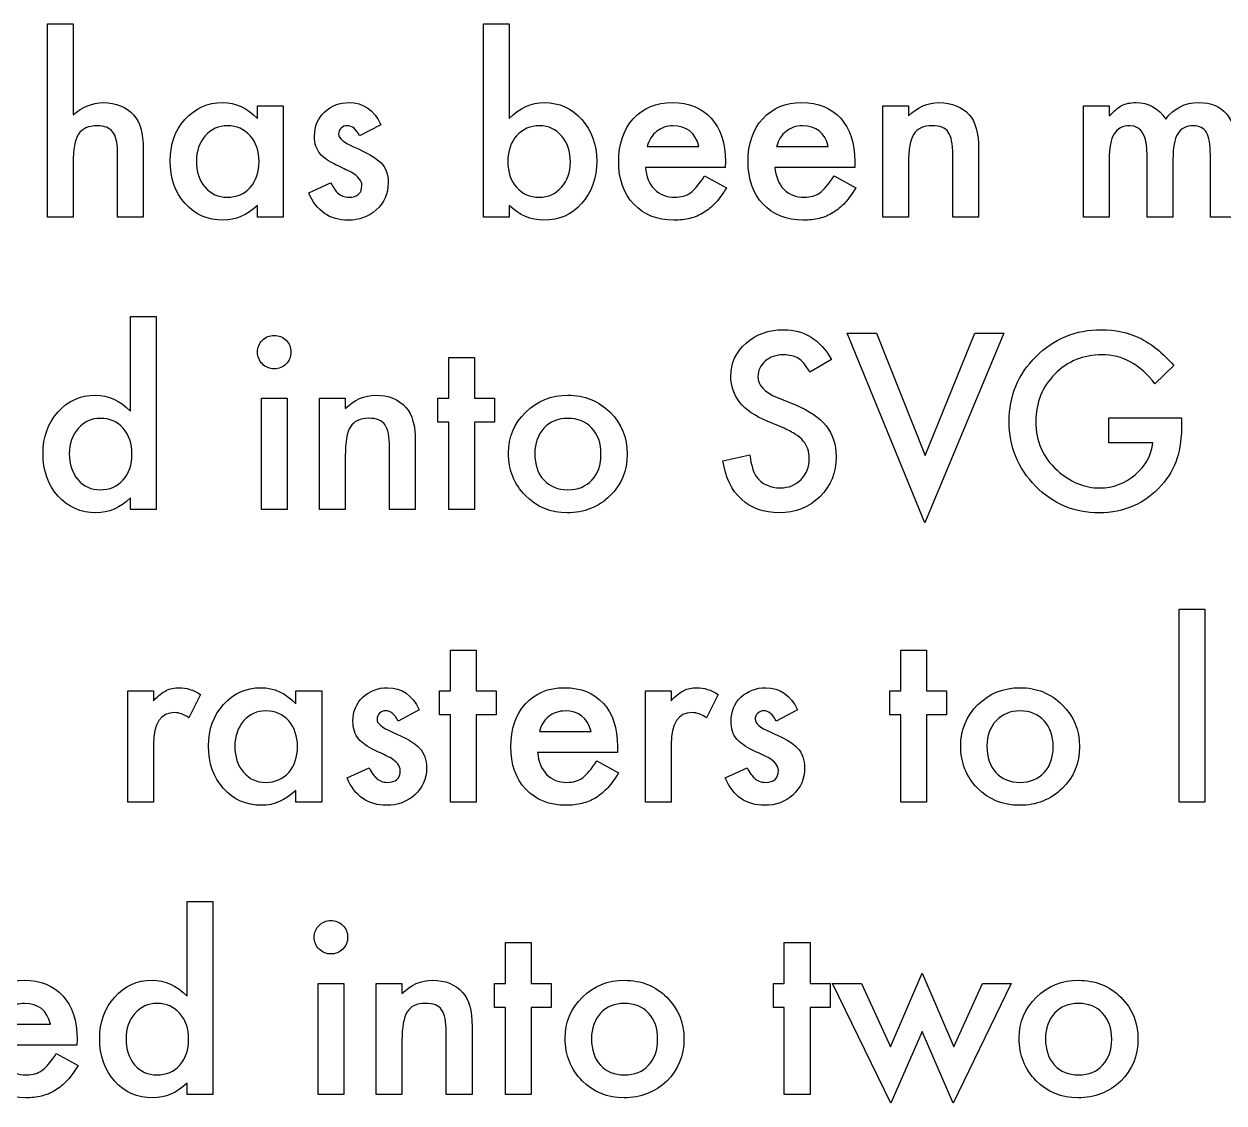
# Model space of a CAD drawing. Extents: x 38 to 923, y 6 to 515.
# Drawn here: x 605.8 to 687.8, y 360.9 to 434.6 of the extents above; entities that cross this region are included whole.
import ezdxf

# ---------------------------------------------------------------- set-up
doc = ezdxf.new("R2010")
doc.units = 0
doc.layers.add('MeArm1.0', color=7, linetype='CONTINUOUS')

msp = doc.modelspace()

# ---------------------------------------------------------------- linework, layer by layer
at = {"layer": 'MeArm1.0', "color": 7}
for points in [[(607.38684, 434.64172), (609.14465, 434.64172), (609.14465, 428.42297)], [(609.14465, 425.1261), (609.14465, 421.44641), (607.38684, 421.44641), (607.38684, 434.64172)], [(638.95715, 422.24329), (638.95715, 421.44641), (637.19934, 421.44641), (637.19934, 434.64172), (638.95715, 434.64172)], [(638.95715, 434.64172), (638.95715, 428.17297)], [(621.74622, 429.05579), (623.51184, 429.05579), (623.51184, 421.44641), (621.74622, 421.44641), (621.74622, 422.24329)], [(621.74622, 428.17297), (621.74622, 429.05579)], [(664.48059, 429.05579), (666.24622, 429.05579), (666.24622, 428.35266)], [(666.24622, 425.11829), (666.24622, 421.44641), (664.48059, 421.44641), (664.48059, 429.05579)], [(678.19934, 429.05579), (679.95715, 429.05579), (679.95715, 428.35266)], [(679.95715, 425.3761), (679.95715, 421.44641), (678.19934, 421.44641), (678.19934, 429.05579)], [(630.18372, 427.75891), (628.73059, 426.98547)], [(613.93372, 426.11047), (613.93372, 421.44641), (612.1759, 421.44641), (612.1759, 425.94641)], [(648.38665, 426.27454), (651.9179, 426.27454)], [(657.2304, 426.27454), (660.76165, 426.27454)], [(671.03528, 426.11047), (671.03528, 421.44641), (669.26965, 421.44641), (669.26965, 425.69641)], [(688.63684, 426.14954), (688.63684, 421.44641), (686.87122, 421.44641), (686.87122, 425.67297)], [(653.73059, 425.2511), (653.72259, 424.83704)], [(662.57434, 425.2511), (662.56634, 424.83704)], [(684.31653, 425.3761), (684.31653, 421.44641), (682.5509, 421.44641), (682.5509, 425.64954)], [(653.72278, 424.83704), (648.26965, 424.83704)], [(652.30872, 424.26672), (653.79309, 423.4386)], [(662.56653, 424.83704), (657.1134, 424.83704)], [(661.15247, 424.26672), (662.63684, 423.4386)], [(625.24622, 423.09485), (626.74622, 423.79016)], [(613.05872, 414.64172), (614.82434, 414.64172), (614.82434, 401.44641), (613.05872, 401.44641), (613.05872, 402.24329)], [(613.05872, 408.17297), (613.05872, 414.64172)], [(664.0509, 413.50891), (667.38684, 405.14954), (670.76965, 413.50891), (672.76184, 413.50891), (667.34778, 400.54016), (662.05872, 413.50891), (664.0509, 413.50891)], [(636.57434, 407.41516), (636.57434, 401.44641), (634.81653, 401.44641), (634.81653, 407.41516), (634.06653, 407.41516), (634.06653, 409.05579), (634.81653, 409.05579), (634.81653, 411.84485), (636.57434, 411.84485), (636.57434, 409.05579), (637.94153, 409.05579), (637.94153, 407.41516), (636.57434, 407.41516)], [(660.98059, 411.71204), (659.50403, 410.83704)], [(684.37122, 411.29016), (683.07434, 410.04797)], [(623.76965, 409.05579), (623.76965, 401.44641), (622.01184, 401.44641), (622.01184, 409.05579), (623.76965, 409.05579)], [(625.98059, 409.05579), (627.74622, 409.05579), (627.74622, 408.35266)], [(627.74622, 405.11829), (627.74622, 401.44641), (625.98059, 401.44641), (625.98059, 409.05579)], [(657.26184, 409.11047), (658.46497, 408.61829)], [(679.9259, 407.72766), (684.91028, 407.72766), (684.91028, 407.32922)], [(682.93372, 406.01672), (679.9259, 406.01672), (679.9259, 407.72766)], [(657.7384, 407.0011), (656.57434, 407.48547)], [(632.53528, 406.11047), (632.53528, 401.44641), (630.76965, 401.44641), (630.76965, 405.69641)], [(653.55872, 404.77454), (655.40247, 405.18079)], [(686.4884, 394.64172), (686.4884, 381.44641), (684.73059, 381.44641), (684.73059, 394.64172), (686.4884, 394.64172)], [(636.69934, 387.41516), (636.69934, 381.44641), (634.94153, 381.44641), (634.94153, 387.41516), (634.19153, 387.41516), (634.19153, 389.05579), (634.94153, 389.05579), (634.94153, 391.84485), (636.69934, 391.84485), (636.69934, 389.05579), (638.06653, 389.05579), (638.06653, 387.41516), (636.69934, 387.41516)], [(667.48059, 387.41516), (667.48059, 381.44641), (665.72278, 381.44641), (665.72278, 387.41516), (664.97278, 387.41516), (664.97278, 389.05579), (665.72278, 389.05579), (665.72278, 391.84485), (667.48059, 391.84485), (667.48059, 389.05579), (668.84778, 389.05579), (668.84778, 387.41516), (667.48059, 387.41516)], [(612.88684, 389.05579), (614.64465, 389.05579), (614.64465, 388.3761)], [(614.64465, 385.39172), (614.64465, 381.44641), (612.88684, 381.44641), (612.88684, 389.05579)], [(617.8634, 388.8136), (617.05872, 387.20422)], [(624.37122, 389.05579), (626.13684, 389.05579), (626.13684, 381.44641), (624.37122, 381.44641), (624.37122, 382.24329)], [(624.37122, 388.17297), (624.37122, 389.05579)], [(648.26184, 389.05579), (650.01965, 389.05579), (650.01965, 388.3761)], [(650.01965, 385.39172), (650.01965, 381.44641), (648.26184, 381.44641), (648.26184, 389.05579)], [(653.2384, 388.8136), (652.43372, 387.20422)], [(632.80872, 387.75891), (631.35559, 386.98547)], [(658.65247, 387.75891), (657.19934, 386.98547)], [(641.01165, 386.27454), (644.5429, 386.27454)], [(646.34778, 384.83704), (640.89465, 384.83704)], [(646.35559, 385.2511), (646.34759, 384.83704)], [(644.93372, 384.26672), (646.41809, 383.4386)], [(627.87122, 383.09485), (629.37122, 383.79016)], [(653.71497, 383.09485), (655.21497, 383.79016)], [(616.93372, 374.64172), (618.69934, 374.64172), (618.69934, 361.44641), (616.93372, 361.44641), (616.93372, 362.24329)], [(616.93372, 368.17297), (616.93372, 374.64172)], [(640.44934, 367.41516), (640.44934, 361.44641), (638.69153, 361.44641), (638.69153, 367.41516), (637.94153, 367.41516), (637.94153, 369.05579), (638.69153, 369.05579), (638.69153, 371.84485), (640.44934, 371.84485), (640.44934, 369.05579), (641.81653, 369.05579), (641.81653, 367.41516), (640.44934, 367.41516)], [(659.51184, 367.41516), (659.51184, 361.44641), (657.75403, 361.44641), (657.75403, 367.41516), (657.00403, 367.41516), (657.00403, 369.05579), (657.75403, 369.05579), (657.75403, 371.84485), (659.51184, 371.84485), (659.51184, 369.05579), (660.87903, 369.05579), (660.87903, 367.41516), (659.51184, 367.41516)], [(663.02747, 369.05579), (665.01965, 364.71204), (667.16809, 369.7511), (669.33215, 364.71204), (671.3009, 369.05579), (673.26965, 369.05579), (669.28528, 360.8761), (667.16809, 365.77454), (665.02747, 360.8761), (661.0509, 369.05579), (663.02747, 369.05579)], [(627.64465, 369.05579), (627.64465, 361.44641), (625.88684, 361.44641), (625.88684, 369.05579), (627.64465, 369.05579)], [(629.85559, 369.05579), (631.62122, 369.05579), (631.62122, 368.35266)], [(631.62122, 365.11829), (631.62122, 361.44641), (629.85559, 361.44641), (629.85559, 369.05579)], [(604.07415, 366.27454), (607.6054, 366.27454)], [(636.41028, 366.11047), (636.41028, 361.44641), (634.64465, 361.44641), (634.64465, 365.69641)], [(609.41809, 365.2511), (609.41009, 364.83704)], [(609.41028, 364.83704), (603.95715, 364.83704)], [(607.99622, 364.26672), (609.48059, 363.4386)]]:
    msp.add_lwpolyline(points, dxfattribs=at)
for points in [[(609.14465, 428.42297), (609.76965, 428.98547), (610.45975, 429.26672), (611.21497, 429.26672)], [(611.21497, 429.26672), (612.07434, 429.26672), (612.76183, 428.98807), (613.27747, 428.43079)], [(616.8009, 428.1261), (617.48319, 428.88651), (618.33736, 429.26672), (619.3634, 429.26672)], [(619.3634, 429.26672), (620.24881, 429.26672), (621.04308, 428.90213), (621.74622, 428.17297)], [(626.32434, 428.61829), (626.78788, 429.05057), (627.35038, 429.26672), (628.01184, 429.26672)], [(628.01184, 429.26672), (628.98579, 429.26672), (629.70975, 428.76411), (630.18372, 427.75891)], [(638.95715, 428.17297), (639.66027, 428.90213), (640.45715, 429.26672), (641.34778, 429.26672)], [(641.34778, 429.26672), (642.37381, 429.26672), (643.22798, 428.8839), (643.91028, 428.11829)], [(647.43372, 428.16516), (648.10559, 428.89953), (648.99621, 429.26672), (650.10559, 429.26672)], [(650.10559, 429.26672), (651.22538, 429.26672), (652.11079, 428.90995), (652.76184, 428.19641)], [(656.27747, 428.16516), (656.94934, 428.89953), (657.83996, 429.26672), (658.94934, 429.26672)], [(658.94934, 429.26672), (660.06913, 429.26672), (660.95454, 428.90995), (661.60559, 428.19641)], [(666.24622, 428.35266), (666.8608, 428.96203), (667.5535, 429.26672), (668.32434, 429.26672)], [(668.32434, 429.26672), (669.20975, 429.26672), (669.89986, 428.98807), (670.39465, 428.43079)], [(679.95715, 428.35266), (680.29569, 428.70682), (680.58475, 428.9464), (680.82434, 429.07141)], [(680.82434, 429.07141), (681.07955, 429.20161), (681.39986, 429.26672), (681.78528, 429.26672)], [(681.78528, 429.26672), (682.64465, 429.26672), (683.32433, 428.89172), (683.82434, 428.14172)], [(683.82434, 428.14172), (684.37642, 428.89172), (685.12381, 429.26672), (686.06653, 429.26672)], [(686.06653, 429.26672), (687.78006, 429.26672), (688.63683, 428.22765), (688.63684, 426.14954)], [(613.27747, 428.43079), (613.71496, 427.9464), (613.93371, 427.17297), (613.93372, 426.11047)], [(615.77747, 425.27454), (615.77747, 426.41516), (616.11861, 427.36568), (616.8009, 428.1261)], [(625.64465, 426.97766), (625.64465, 427.63911), (625.87121, 428.18599), (626.32434, 428.61829)], [(646.43372, 425.24329), (646.43372, 426.44641), (646.76705, 427.42036), (647.43372, 428.16516)], [(652.76184, 428.19641), (653.40767, 427.48807), (653.73058, 426.5063), (653.73059, 425.2511)], [(655.27747, 425.24329), (655.27747, 426.44641), (655.6108, 427.42036), (656.27747, 428.16516)], [(661.60559, 428.19641), (662.25142, 427.48807), (662.57433, 426.5063), (662.57434, 425.2511)], [(670.39465, 428.43079), (670.82173, 427.95682), (671.03527, 427.18338), (671.03528, 426.11047)], [(610.80872, 427.68079), (610.19413, 427.68078), (609.76184, 427.49068), (609.51184, 427.11047)], [(611.84778, 427.26672), (611.63423, 427.54276), (611.28788, 427.68078), (610.80872, 427.68079)], [(619.69153, 427.68079), (619.08736, 427.68078), (618.58215, 427.45161), (618.1759, 426.99329)], [(621.25403, 427.0011), (620.85298, 427.45422), (620.33215, 427.68078), (619.69153, 427.68079)], [(627.46497, 427.52454), (627.35038, 427.42036), (627.29309, 427.28495), (627.29309, 427.11829)], [(627.87903, 427.6886), (627.71757, 427.68859), (627.57955, 427.6339), (627.46497, 427.52454)], [(628.73059, 426.98547), (628.50142, 427.45422), (628.21757, 427.68859), (627.87903, 427.6886)], [(641.03528, 427.68079), (640.38944, 427.68078), (639.8634, 427.45422), (639.45715, 427.0011)], [(642.54309, 426.97766), (642.14204, 427.44641), (641.63944, 427.68078), (641.03528, 427.68079)], [(643.91028, 428.11829), (644.59256, 427.35786), (644.93371, 426.40995), (644.93372, 425.27454)], [(649.5429, 427.57922), (649.3554, 427.51672), (649.18352, 427.42297), (649.02728, 427.29797)], [(650.14446, 427.68079), (649.93092, 427.68078), (649.7304, 427.64689), (649.5429, 427.57922)], [(651.9179, 426.27454), (651.6731, 427.21203), (651.08196, 427.68078), (650.14446, 427.68079)], [(658.38665, 427.57922), (658.19915, 427.51672), (658.02727, 427.42297), (657.87103, 427.29797)], [(658.98821, 427.68079), (658.77467, 427.68078), (658.57415, 427.64689), (658.38665, 427.57922)], [(660.76165, 426.27454), (660.51685, 427.21203), (659.92571, 427.68078), (658.98821, 427.68079)], [(667.84778, 427.6886), (667.26444, 427.68859), (666.85038, 427.49588), (666.60559, 427.11047)], [(668.95715, 427.2511), (668.75402, 427.54276), (668.38423, 427.68859), (667.84778, 427.6886)], [(681.37903, 427.68079), (680.88423, 427.68078), (680.52225, 427.49588), (680.29309, 427.1261)], [(682.5509, 425.64954), (682.5509, 427.0037), (682.16027, 427.68078), (681.37903, 427.68079)], [(685.70715, 427.68079), (685.22277, 427.68078), (684.8686, 427.49849), (684.64465, 427.13391)], [(686.60559, 427.21985), (686.42329, 427.52713), (686.12381, 427.68078), (685.70715, 427.68079)], [(609.51184, 427.11047), (609.26705, 426.72505), (609.14465, 426.06359), (609.14465, 425.1261)], [(612.1759, 425.94641), (612.1759, 426.55578), (612.06652, 426.99588), (611.84778, 427.26672)], [(618.1759, 426.99329), (617.77486, 426.52974), (617.57434, 425.95682), (617.57434, 425.27454)], [(621.85559, 425.23547), (621.85558, 425.94901), (621.65506, 426.53755), (621.25403, 427.0011)], [(626.04309, 425.7511), (625.77746, 426.0688), (625.64465, 426.47766), (625.64465, 426.97766)], [(627.29309, 427.11829), (627.29309, 426.82661), (627.63163, 426.53755), (628.30872, 426.2511)], [(639.45715, 427.0011), (639.05611, 426.55318), (638.85559, 425.96984), (638.85559, 425.2511)], [(643.13684, 425.19641), (643.13683, 425.92557), (642.93892, 426.51932), (642.54309, 426.97766)], [(648.63665, 426.86047), (648.52727, 426.68859), (648.44394, 426.49328), (648.38665, 426.27454)], [(649.02728, 427.29797), (648.87623, 427.17818), (648.74602, 427.03234), (648.63665, 426.86047)], [(657.4804, 426.86047), (657.37102, 426.68859), (657.28769, 426.49328), (657.2304, 426.27454)], [(657.87103, 427.29797), (657.71998, 427.17818), (657.58977, 427.03234), (657.4804, 426.86047)], [(666.60559, 427.11047), (666.366, 426.73026), (666.24621, 426.0662), (666.24622, 425.11829)], [(669.26965, 425.69641), (669.26965, 426.44641), (669.16548, 426.96463), (668.95715, 427.2511)], [(680.29309, 427.1261), (680.06913, 426.7563), (679.95715, 426.17297), (679.95715, 425.3761)], [(684.64465, 427.13391), (684.4259, 426.76932), (684.31652, 426.18339), (684.31653, 425.3761)], [(686.87122, 425.67297), (686.87121, 426.40214), (686.78262, 426.91776), (686.60559, 427.21985)], [(627.12122, 425.0011), (626.6108, 425.25109), (626.25142, 425.50109), (626.04309, 425.7511)], [(628.30872, 426.2511), (629.241, 425.85005), (629.86861, 425.48026), (630.19153, 425.14172)], [(616.8009, 422.36829), (616.11861, 423.14433), (615.77747, 424.11308), (615.77747, 425.27454)], [(617.57434, 425.27454), (617.57434, 424.54537), (617.76965, 423.95162), (618.16028, 423.49329)], [(621.25403, 423.46985), (621.65506, 423.93339), (621.85558, 424.52193), (621.85559, 425.23547)], [(627.66028, 424.74329), (627.48319, 424.82659), (627.3035, 424.91255), (627.12122, 425.0011)], [(630.19153, 425.14172), (630.51444, 424.80318), (630.6759, 424.34745), (630.6759, 423.77454)], [(638.85559, 425.2511), (638.85559, 424.51151), (639.0535, 423.92037), (639.44934, 423.47766)], [(642.52747, 423.47766), (642.93371, 423.93599), (643.13683, 424.50891), (643.13684, 425.19641)], [(644.93372, 425.27454), (644.93371, 424.10266), (644.58996, 423.13391), (643.90247, 422.36829)], [(647.46497, 422.32141), (646.77746, 423.05578), (646.43372, 424.02974), (646.43372, 425.24329)], [(656.30872, 422.32141), (655.62121, 423.05578), (655.27747, 424.02974), (655.27747, 425.24329)], [(628.19153, 424.48547), (628.01444, 424.57397), (627.83736, 424.65995), (627.66028, 424.74329)], [(628.87903, 423.61047), (628.87902, 423.92297), (628.64986, 424.21464), (628.19153, 424.48547)], [(648.26965, 424.83704), (648.31655, 424.21203), (648.51965, 423.71464), (648.87903, 423.34485)], [(651.34778, 423.11047), (651.62902, 423.31881), (651.94933, 423.70422), (652.30872, 424.26672)], [(657.1134, 424.83704), (657.1603, 424.21203), (657.3634, 423.71464), (657.72278, 423.34485)], [(660.19153, 423.11047), (660.47277, 423.31881), (660.79308, 423.70422), (661.15247, 424.26672)], [(618.16028, 423.49329), (618.56132, 423.02974), (619.06652, 422.79797), (619.6759, 422.79797)], [(619.6759, 422.79797), (620.32694, 422.79797), (620.85298, 423.02193), (621.25403, 423.46985)], [(626.74622, 423.79016), (626.95455, 423.42558), (627.1134, 423.19381), (627.22278, 423.09485)], [(627.9884, 422.79797), (628.58215, 422.79797), (628.87902, 423.06881), (628.87903, 423.61047)], [(630.6759, 423.77454), (630.6759, 423.04016), (630.40506, 422.42558), (629.8634, 421.93079)], [(639.44934, 423.47766), (639.84517, 423.02453), (640.366, 422.79797), (641.01184, 422.79797)], [(641.01184, 422.79797), (641.62121, 422.79797), (642.12642, 423.02453), (642.52747, 423.47766)], [(648.87903, 423.34485), (649.2384, 422.98026), (649.69934, 422.79797), (650.26184, 422.79797)], [(653.79309, 423.4386), (653.56392, 423.04797), (653.32173, 422.71203), (653.06653, 422.43079)], [(657.72278, 423.34485), (658.08215, 422.98026), (658.54309, 422.79797), (659.10559, 422.79797)], [(662.63684, 423.4386), (662.40767, 423.04797), (662.16548, 422.71203), (661.91028, 422.43079)], [(627.95715, 421.22766), (626.68111, 421.22766), (625.77746, 421.85006), (625.24622, 423.09485)], [(627.22278, 423.09485), (627.43632, 422.89693), (627.69153, 422.79797), (627.9884, 422.79797)], [(650.26184, 422.79797), (650.69934, 422.79797), (651.06131, 422.90214), (651.34778, 423.11047)], [(653.06653, 422.43079), (652.81131, 422.15474), (652.53788, 421.92558), (652.24622, 421.74329)], [(659.10559, 422.79797), (659.54309, 422.79797), (659.90506, 422.90214), (660.19153, 423.11047)], [(661.91028, 422.43079), (661.65506, 422.15474), (661.38163, 421.92558), (661.08997, 421.74329)], [(619.41028, 421.22766), (618.35819, 421.22766), (617.4884, 421.60787), (616.8009, 422.36829)], [(621.74622, 422.24329), (621.02225, 421.5662), (620.24361, 421.22766), (619.41028, 421.22766)], [(629.8634, 421.93079), (629.33736, 421.46204), (628.70194, 421.22766), (627.95715, 421.22766)], [(641.31653, 421.22766), (640.43632, 421.22766), (639.64986, 421.5662), (638.95715, 422.24329)], [(643.90247, 422.36829), (643.22017, 421.60787), (642.35819, 421.22766), (641.31653, 421.22766)], [(650.19934, 421.22766), (649.06392, 421.22766), (648.15246, 421.59224), (647.46497, 422.32141)], [(652.24622, 421.74329), (651.95454, 421.5662), (651.63944, 421.43599), (651.3009, 421.35266)], [(659.04309, 421.22766), (657.90767, 421.22766), (656.99621, 421.59224), (656.30872, 422.32141)], [(661.08997, 421.74329), (660.79829, 421.5662), (660.48319, 421.43599), (660.14465, 421.35266)], [(651.3009, 421.35266), (650.96236, 421.26936), (650.59517, 421.22766), (650.19934, 421.22766)], [(660.14465, 421.35266), (659.80611, 421.26936), (659.43892, 421.22766), (659.04309, 421.22766)], [(655.13684, 412.82141), (655.82955, 413.43598), (656.69152, 413.74327), (657.72278, 413.74329)], [(657.72278, 413.74329), (659.1134, 413.74327), (660.19933, 413.06619), (660.98059, 411.71204)], [(674.95715, 411.90735), (676.18111, 413.1313), (677.67069, 413.74327), (679.4259, 413.74329)], [(679.4259, 413.74329), (680.3686, 413.74327), (681.24881, 413.55057), (682.06653, 413.16516)], [(621.74622, 412.21985), (621.74621, 412.52713), (621.85819, 412.79275), (622.08215, 413.01672)], [(622.08215, 413.01672), (622.30611, 413.24067), (622.57434, 413.35265), (622.88684, 413.35266)], [(622.88684, 413.35266), (623.20455, 413.35265), (623.47538, 413.24067), (623.69934, 413.01672)], [(623.69934, 413.01672), (623.9233, 412.79796), (624.03528, 412.52973), (624.03528, 412.21204)], [(654.09778, 410.54797), (654.09778, 411.45421), (654.44413, 412.21203), (655.13684, 412.82141)], [(682.06653, 413.16516), (682.84777, 412.77973), (683.616, 412.15473), (684.37122, 411.29016)], [(622.08215, 411.39954), (621.85819, 411.62348), (621.74621, 411.89692), (621.74622, 412.21985)], [(624.03528, 412.21204), (624.03528, 411.89432), (623.9233, 411.62348), (623.69934, 411.39954)], [(657.70715, 412.02454), (657.20194, 412.02453), (656.78267, 411.8813), (656.44934, 411.59485)], [(658.71497, 411.77454), (658.45454, 411.94119), (658.11861, 412.02453), (657.70715, 412.02454)], [(659.50403, 410.83704), (659.22798, 411.31619), (658.96496, 411.62869), (658.71497, 411.77454)], [(673.12122, 407.45422), (673.12121, 409.20422), (673.73319, 410.68859), (674.95715, 411.90735)], [(679.45715, 412.02454), (678.18111, 412.02453), (677.11079, 411.58442), (676.24622, 410.70422)], [(683.07434, 410.04797), (682.08475, 411.36567), (680.87902, 412.02453), (679.45715, 412.02454)], [(622.89465, 411.0636), (622.57694, 411.06359), (622.30611, 411.17557), (622.08215, 411.39954)], [(623.69934, 411.39954), (623.48059, 411.17557), (623.21236, 411.06359), (622.89465, 411.0636)], [(656.44934, 411.59485), (656.116, 411.31359), (655.94934, 410.95942), (655.94934, 410.53235)], [(656.57434, 407.48547), (654.9233, 408.18338), (654.09778, 409.20422), (654.09778, 410.54797)], [(655.94934, 410.53235), (655.94934, 409.9438), (656.38684, 409.46984), (657.26184, 409.11047)], [(676.24622, 410.70422), (675.38163, 409.83963), (674.94934, 408.7563), (674.94934, 407.45422)], [(608.1134, 408.11829), (608.79048, 408.8839), (609.64205, 409.26672), (610.66809, 409.26672)], [(610.66809, 409.26672), (611.55871, 409.26672), (612.35558, 408.90213), (613.05872, 408.17297)], [(627.74622, 408.35266), (628.3608, 408.96203), (629.0535, 409.26672), (629.82434, 409.26672)], [(629.82434, 409.26672), (630.70975, 409.26672), (631.39986, 408.98807), (631.89465, 408.43079)], [(640.08215, 408.11047), (640.86861, 408.8813), (641.82694, 409.26672), (642.95715, 409.26672)], [(642.95715, 409.26672), (644.09256, 409.26672), (645.0561, 408.8787), (645.84778, 408.10266)], [(658.46497, 408.61829), (659.44413, 408.22245), (660.16027, 407.73807), (660.6134, 407.16516)], [(607.08997, 405.27454), (607.08997, 406.40995), (607.43111, 407.35786), (608.1134, 408.11829)], [(611.00403, 407.68079), (610.39986, 407.68078), (609.89465, 407.45161), (609.4884, 406.99329)], [(612.56653, 407.0011), (612.16548, 407.45422), (611.64465, 407.68078), (611.00403, 407.68079)], [(629.34778, 407.6886), (628.76444, 407.68859), (628.35038, 407.49588), (628.10559, 407.11047)], [(630.45715, 407.2511), (630.25402, 407.54276), (629.88423, 407.68859), (629.34778, 407.6886)], [(631.89465, 408.43079), (632.32173, 407.95682), (632.53527, 407.18338), (632.53528, 406.11047)], [(638.90247, 405.30579), (638.90247, 406.40474), (639.29569, 407.33963), (640.08215, 408.11047)], [(642.95715, 407.68084), (642.28527, 407.68083), (641.741, 407.45687), (641.32434, 407.00896)], [(644.60559, 407.00896), (644.18892, 407.45687), (643.63944, 407.68083), (642.95715, 407.68084)], [(645.84778, 408.10266), (646.62902, 407.32661), (647.01964, 406.37349), (647.01965, 405.24329)], [(609.4884, 406.99329), (609.08736, 406.52974), (608.88684, 405.95682), (608.88684, 405.27454)], [(613.16809, 405.23547), (613.16808, 405.94901), (612.96756, 406.53755), (612.56653, 407.0011)], [(628.10559, 407.11047), (627.866, 406.73026), (627.74621, 406.0662), (627.74622, 405.11829)], [(630.76965, 405.69641), (630.76965, 406.44641), (630.66548, 406.96463), (630.45715, 407.2511)], [(641.32434, 407.00896), (640.90767, 406.56104), (640.69934, 405.98291), (640.69934, 405.27459)], [(645.22278, 405.23552), (645.22277, 405.9751), (645.01704, 406.56625), (644.60559, 407.00896)], [(658.51965, 406.58704), (658.3009, 406.73286), (658.04048, 406.87088), (657.7384, 407.0011)], [(660.6134, 407.16516), (661.06652, 406.59745), (661.29308, 405.89953), (661.29309, 405.07141)], [(674.9259, 403.04797), (673.72278, 404.27193), (673.12121, 405.74068), (673.12122, 407.45422)], [(674.94934, 407.45422), (674.94934, 406.11047), (675.43111, 405.0037), (676.39465, 404.13391)], [(684.91028, 407.32922), (684.91027, 406.42297), (684.80349, 405.62089), (684.58997, 404.92297)], [(659.0509, 406.1261), (658.91548, 406.29276), (658.7384, 406.44641), (658.51965, 406.58704)], [(659.35559, 405.58704), (659.29309, 405.78495), (659.19152, 405.96464), (659.0509, 406.1261)], [(681.7384, 403.82922), (682.45193, 404.4386), (682.85037, 405.16776), (682.93372, 406.01672)], [(608.1134, 402.36829), (607.43111, 403.14433), (607.08997, 404.11308), (607.08997, 405.27454)], [(608.88684, 405.27454), (608.88684, 404.54537), (609.08215, 403.95162), (609.47278, 403.49329)], [(612.56653, 403.46985), (612.96756, 403.93339), (613.16808, 404.52193), (613.16809, 405.23547)], [(640.05872, 402.39954), (639.28788, 403.17037), (638.90247, 404.13912), (638.90247, 405.30579)], [(640.69934, 405.27459), (640.69934, 404.51417), (640.90246, 403.9126), (641.30872, 403.4699)], [(644.60559, 403.46209), (645.01704, 403.90479), (645.22277, 404.49594), (645.22278, 405.23552)], [(647.01965, 405.24329), (647.01964, 404.10266), (646.62642, 403.14693), (645.83997, 402.3761)], [(655.40247, 405.18079), (655.48577, 404.47245), (655.63163, 403.98287), (655.83997, 403.71204)], [(659.45715, 404.94641), (659.45715, 405.18078), (659.42325, 405.39432), (659.35559, 405.58704)], [(654.81653, 402.15735), (654.14465, 402.77714), (653.72538, 403.64953), (653.55872, 404.77454)], [(658.89465, 403.5011), (659.26965, 403.8813), (659.45715, 404.36307), (659.45715, 404.94641)], [(661.29309, 405.07141), (661.29308, 403.96203), (660.92329, 403.04537), (660.18372, 402.32141)], [(684.58997, 404.92297), (684.38162, 404.27714), (684.03006, 403.67297), (683.53528, 403.11047)], [(655.83997, 403.71204), (656.21496, 403.1912), (656.76184, 402.93078), (657.48059, 402.93079)], [(676.39465, 404.13391), (677.29569, 403.32662), (678.27225, 402.92297), (679.32434, 402.92297)], [(679.32434, 402.92297), (680.22017, 402.92297), (681.02485, 403.22506), (681.7384, 403.82922)], [(609.47278, 403.49329), (609.87382, 403.02974), (610.37902, 402.79797), (610.9884, 402.79797)], [(610.9884, 402.79797), (611.63944, 402.79797), (612.16548, 403.02193), (612.56653, 403.46985)], [(641.30872, 403.4699), (641.72538, 403.02198), (642.27486, 402.79802), (642.95715, 402.79802)], [(642.95715, 402.79802), (643.64465, 402.79802), (644.19413, 403.01938), (644.60559, 403.46209)], [(657.48059, 402.93079), (658.04829, 402.93078), (658.51965, 403.12089), (658.89465, 403.5011)], [(679.26184, 401.21985), (677.57434, 401.21985), (676.12902, 401.82922), (674.9259, 403.04797)], [(683.53528, 403.11047), (682.41548, 401.85006), (680.991, 401.21985), (679.26184, 401.21985)], [(610.70715, 401.22766), (609.66548, 401.22766), (608.8009, 401.60787), (608.1134, 402.36829)], [(613.05872, 402.24329), (612.366, 401.5662), (611.58215, 401.22766), (610.70715, 401.22766)], [(642.9259, 401.22766), (641.78527, 401.22766), (640.82955, 401.61829), (640.05872, 402.39954)], [(645.83997, 402.3761), (645.04829, 401.61047), (644.07694, 401.22766), (642.9259, 401.22766)], [(657.41028, 401.22766), (656.3634, 401.22766), (655.49882, 401.53756), (654.81653, 402.15735)], [(660.18372, 402.32141), (659.43892, 401.59224), (658.51444, 401.22766), (657.41028, 401.22766)], [(614.64465, 388.3761), (614.96757, 388.71463), (615.25402, 388.9464), (615.50403, 389.07141)], [(615.50403, 389.07141), (615.75923, 389.20161), (616.06132, 389.26672), (616.41028, 389.26672)], [(616.41028, 389.26672), (616.87381, 389.26672), (617.35819, 389.11567), (617.8634, 388.8136)], [(619.4259, 388.1261), (620.10819, 388.88651), (620.96236, 389.26672), (621.9884, 389.26672)], [(621.9884, 389.26672), (622.87381, 389.26672), (623.66808, 388.90213), (624.37122, 388.17297)], [(628.94934, 388.61829), (629.41288, 389.05057), (629.97538, 389.26672), (630.63684, 389.26672)], [(630.63684, 389.26672), (631.61079, 389.26672), (632.33475, 388.76411), (632.80872, 387.75891)], [(640.05872, 388.16516), (640.73059, 388.89953), (641.62121, 389.26672), (642.73059, 389.26672)], [(642.73059, 389.26672), (643.85038, 389.26672), (644.73579, 388.90995), (645.38684, 388.19641)], [(650.01965, 388.3761), (650.34257, 388.71463), (650.62902, 388.9464), (650.87903, 389.07141)], [(650.87903, 389.07141), (651.13423, 389.20161), (651.43632, 389.26672), (651.78528, 389.26672)], [(651.78528, 389.26672), (652.24881, 389.26672), (652.73319, 389.11567), (653.2384, 388.8136)], [(654.79309, 388.61829), (655.25663, 389.05057), (655.81913, 389.26672), (656.48059, 389.26672)], [(656.48059, 389.26672), (657.45454, 389.26672), (658.1785, 388.76411), (658.65247, 387.75891)], [(670.9884, 388.11047), (671.77486, 388.8813), (672.73319, 389.26672), (673.8634, 389.26672)], [(673.8634, 389.26672), (674.99881, 389.26672), (675.96235, 388.8787), (676.75403, 388.10266)], [(618.40247, 385.27454), (618.40247, 386.41516), (618.74361, 387.36568), (619.4259, 388.1261)], [(628.26965, 386.97766), (628.26965, 387.63911), (628.49621, 388.18599), (628.94934, 388.61829)], [(639.05872, 385.24329), (639.05872, 386.44641), (639.39205, 387.42036), (640.05872, 388.16516)], [(645.38684, 388.19641), (646.03267, 387.48807), (646.35558, 386.5063), (646.35559, 385.2511)], [(654.1134, 386.97766), (654.1134, 387.63911), (654.33996, 388.18599), (654.79309, 388.61829)], [(669.80872, 385.30579), (669.80872, 386.40474), (670.20194, 387.33963), (670.9884, 388.11047)], [(676.75403, 388.10266), (677.53527, 387.32661), (677.92589, 386.37349), (677.9259, 385.24329)], [(616.08215, 387.5636), (615.12382, 387.56359), (614.64465, 386.83963), (614.64465, 385.39172)], [(617.05872, 387.20422), (616.72538, 387.4438), (616.39986, 387.56359), (616.08215, 387.5636)], [(622.31653, 387.68079), (621.71236, 387.68078), (621.20715, 387.45161), (620.8009, 386.99329)], [(623.87903, 387.0011), (623.47798, 387.45422), (622.95715, 387.68078), (622.31653, 387.68079)], [(630.08997, 387.52454), (629.97538, 387.42036), (629.91809, 387.28495), (629.91809, 387.11829)], [(629.91809, 387.11829), (629.91809, 386.82661), (630.25663, 386.53755), (630.93372, 386.2511)], [(630.50403, 387.6886), (630.34257, 387.68859), (630.20455, 387.6339), (630.08997, 387.52454)], [(631.35559, 386.98547), (631.12642, 387.45422), (630.84257, 387.68859), (630.50403, 387.6886)], [(641.65228, 387.29797), (641.50123, 387.17818), (641.37102, 387.03234), (641.26165, 386.86047)], [(642.1679, 387.57922), (641.9804, 387.51672), (641.80852, 387.42297), (641.65228, 387.29797)], [(642.76946, 387.68079), (642.55592, 387.68078), (642.3554, 387.64689), (642.1679, 387.57922)], [(644.5429, 386.27454), (644.2981, 387.21203), (643.70696, 387.68078), (642.76946, 387.68079)], [(651.45715, 387.5636), (650.49882, 387.56359), (650.01965, 386.83963), (650.01965, 385.39172)], [(652.43372, 387.20422), (652.10038, 387.4438), (651.77486, 387.56359), (651.45715, 387.5636)], [(655.93372, 387.52454), (655.81913, 387.42036), (655.76184, 387.28495), (655.76184, 387.11829)], [(655.76184, 387.11829), (655.76184, 386.82661), (656.10038, 386.53755), (656.77747, 386.2511)], [(656.34778, 387.6886), (656.18632, 387.68859), (656.0483, 387.6339), (655.93372, 387.52454)], [(657.19934, 386.98547), (656.97017, 387.45422), (656.68632, 387.68859), (656.34778, 387.6886)], [(673.8634, 387.68084), (673.19152, 387.68083), (672.64725, 387.45687), (672.23059, 387.00896)], [(675.51184, 387.00896), (675.09517, 387.45687), (674.54569, 387.68083), (673.8634, 387.68084)], [(620.8009, 386.99329), (620.39986, 386.52974), (620.19934, 385.95682), (620.19934, 385.27454)], [(624.48059, 385.23547), (624.48058, 385.94901), (624.28006, 386.53755), (623.87903, 387.0011)], [(628.66809, 385.7511), (628.40246, 386.0688), (628.26965, 386.47766), (628.26965, 386.97766)], [(641.26165, 386.86047), (641.15227, 386.68859), (641.06894, 386.49328), (641.01165, 386.27454)], [(654.51184, 385.7511), (654.24621, 386.0688), (654.1134, 386.47766), (654.1134, 386.97766)], [(672.23059, 387.00896), (671.81392, 386.56104), (671.60559, 385.98291), (671.60559, 385.27459)], [(676.12903, 385.23552), (676.12902, 385.9751), (675.92329, 386.56625), (675.51184, 387.00896)], [(629.74622, 385.0011), (629.2358, 385.25109), (628.87642, 385.50109), (628.66809, 385.7511)], [(630.93372, 386.2511), (631.866, 385.85005), (632.49361, 385.48026), (632.81653, 385.14172)], [(655.58997, 385.0011), (655.07955, 385.25109), (654.72017, 385.50109), (654.51184, 385.7511)], [(656.77747, 386.2511), (657.70975, 385.85005), (658.33736, 385.48026), (658.66028, 385.14172)], [(619.4259, 382.36829), (618.74361, 383.14433), (618.40247, 384.11308), (618.40247, 385.27454)], [(620.19934, 385.27454), (620.19934, 384.54537), (620.39465, 383.95162), (620.78528, 383.49329)], [(623.87903, 383.46985), (624.28006, 383.93339), (624.48058, 384.52193), (624.48059, 385.23547)], [(630.28528, 384.74329), (630.10819, 384.82659), (629.9285, 384.91255), (629.74622, 385.0011)], [(630.81653, 384.48547), (630.63944, 384.57397), (630.46236, 384.65995), (630.28528, 384.74329)], [(632.81653, 385.14172), (633.13944, 384.80318), (633.3009, 384.34745), (633.3009, 383.77454)], [(640.08997, 382.32141), (639.40246, 383.05578), (639.05872, 384.02974), (639.05872, 385.24329)], [(640.89465, 384.83704), (640.94155, 384.21203), (641.14465, 383.71464), (641.50403, 383.34485)], [(656.12903, 384.74329), (655.95194, 384.82659), (655.77225, 384.91255), (655.58997, 385.0011)], [(656.66028, 384.48547), (656.48319, 384.57397), (656.30611, 384.65995), (656.12903, 384.74329)], [(658.66028, 385.14172), (658.98319, 384.80318), (659.14465, 384.34745), (659.14465, 383.77454)], [(670.96497, 382.39954), (670.19413, 383.17037), (669.80872, 384.13912), (669.80872, 385.30579)], [(671.60559, 385.27459), (671.60559, 384.51417), (671.80871, 383.9126), (672.21497, 383.4699)], [(675.51184, 383.46209), (675.92329, 383.90479), (676.12902, 384.49594), (676.12903, 385.23552)], [(677.9259, 385.24329), (677.92589, 384.10266), (677.53267, 383.14693), (676.74622, 382.3761)], [(631.50403, 383.61047), (631.50402, 383.92297), (631.27486, 384.21464), (630.81653, 384.48547)], [(643.97278, 383.11047), (644.25402, 383.31881), (644.57433, 383.70422), (644.93372, 384.26672)], [(657.34778, 383.61047), (657.34777, 383.92297), (657.11861, 384.21464), (656.66028, 384.48547)], [(620.78528, 383.49329), (621.18632, 383.02974), (621.69152, 382.79797), (622.3009, 382.79797)], [(622.3009, 382.79797), (622.95194, 382.79797), (623.47798, 383.02193), (623.87903, 383.46985)], [(630.58215, 381.22766), (629.30611, 381.22766), (628.40246, 381.85006), (627.87122, 383.09485)], [(629.37122, 383.79016), (629.57955, 383.42558), (629.7384, 383.19381), (629.84778, 383.09485)], [(629.84778, 383.09485), (630.06132, 382.89693), (630.31653, 382.79797), (630.6134, 382.79797)], [(630.6134, 382.79797), (631.20715, 382.79797), (631.50402, 383.06881), (631.50403, 383.61047)], [(633.3009, 383.77454), (633.3009, 383.04016), (633.03006, 382.42558), (632.4884, 381.93079)], [(641.50403, 383.34485), (641.8634, 382.98026), (642.32434, 382.79797), (642.88684, 382.79797)], [(642.88684, 382.79797), (643.32434, 382.79797), (643.68631, 382.90214), (643.97278, 383.11047)], [(646.41809, 383.4386), (646.18892, 383.04797), (645.94673, 382.71203), (645.69153, 382.43079)], [(656.4259, 381.22766), (655.14986, 381.22766), (654.24621, 381.85006), (653.71497, 383.09485)], [(655.21497, 383.79016), (655.4233, 383.42558), (655.58215, 383.19381), (655.69153, 383.09485)], [(655.69153, 383.09485), (655.90507, 382.89693), (656.16028, 382.79797), (656.45715, 382.79797)], [(656.45715, 382.79797), (657.0509, 382.79797), (657.34777, 383.06881), (657.34778, 383.61047)], [(659.14465, 383.77454), (659.14465, 383.04016), (658.87381, 382.42558), (658.33215, 381.93079)], [(672.21497, 383.4699), (672.63163, 383.02198), (673.18111, 382.79802), (673.8634, 382.79802)], [(673.8634, 382.79802), (674.5509, 382.79802), (675.10038, 383.01938), (675.51184, 383.46209)], [(622.03528, 381.22766), (620.98319, 381.22766), (620.1134, 381.60787), (619.4259, 382.36829)], [(624.37122, 382.24329), (623.64725, 381.5662), (622.86861, 381.22766), (622.03528, 381.22766)], [(642.82434, 381.22766), (641.68892, 381.22766), (640.77746, 381.59224), (640.08997, 382.32141)], [(645.69153, 382.43079), (645.43631, 382.15474), (645.16288, 381.92558), (644.87122, 381.74329)], [(673.83215, 381.22766), (672.69152, 381.22766), (671.7358, 381.61829), (670.96497, 382.39954)], [(676.74622, 382.3761), (675.95454, 381.61047), (674.98319, 381.22766), (673.83215, 381.22766)], [(632.4884, 381.93079), (631.96236, 381.46204), (631.32694, 381.22766), (630.58215, 381.22766)], [(644.87122, 381.74329), (644.57954, 381.5662), (644.26444, 381.43599), (643.9259, 381.35266)], [(658.33215, 381.93079), (657.80611, 381.46204), (657.17069, 381.22766), (656.4259, 381.22766)], [(643.9259, 381.35266), (643.58736, 381.26936), (643.22017, 381.22766), (642.82434, 381.22766)], [(625.95715, 373.01672), (626.18111, 373.24067), (626.44934, 373.35265), (626.76184, 373.35266)], [(626.76184, 373.35266), (627.07955, 373.35265), (627.35038, 373.24067), (627.57434, 373.01672)], [(625.62122, 372.21985), (625.62121, 372.52713), (625.73319, 372.79275), (625.95715, 373.01672)], [(627.57434, 373.01672), (627.7983, 372.79796), (627.91028, 372.52973), (627.91028, 372.21204)], [(625.95715, 371.39954), (625.73319, 371.62348), (625.62121, 371.89692), (625.62122, 372.21985)], [(627.91028, 372.21204), (627.91028, 371.89432), (627.7983, 371.62348), (627.57434, 371.39954)], [(626.76965, 371.0636), (626.45194, 371.06359), (626.18111, 371.17557), (625.95715, 371.39954)], [(627.57434, 371.39954), (627.35559, 371.17557), (627.08736, 371.06359), (626.76965, 371.0636)], [(603.12122, 368.16516), (603.79309, 368.89953), (604.68371, 369.26672), (605.79309, 369.26672)], [(605.79309, 369.26672), (606.91288, 369.26672), (607.79829, 368.90995), (608.44934, 368.19641)], [(611.9884, 368.11829), (612.66548, 368.8839), (613.51705, 369.26672), (614.54309, 369.26672)], [(614.54309, 369.26672), (615.43371, 369.26672), (616.23058, 368.90213), (616.93372, 368.17297)], [(631.62122, 368.35266), (632.2358, 368.96203), (632.9285, 369.26672), (633.69934, 369.26672)], [(633.69934, 369.26672), (634.58475, 369.26672), (635.27486, 368.98807), (635.76965, 368.43079)], [(643.95715, 368.11047), (644.74361, 368.8813), (645.70194, 369.26672), (646.83215, 369.26672)], [(646.83215, 369.26672), (647.96756, 369.26672), (648.9311, 368.8787), (649.72278, 368.10266)], [(674.9884, 368.11047), (675.77486, 368.8813), (676.73319, 369.26672), (677.8634, 369.26672)], [(677.8634, 369.26672), (678.99881, 369.26672), (679.96235, 368.8787), (680.75403, 368.10266)], [(635.76965, 368.43079), (636.19673, 367.95682), (636.41027, 367.18338), (636.41028, 366.11047)], [(605.83196, 367.68079), (605.61842, 367.68078), (605.4179, 367.64689), (605.2304, 367.57922)], [(607.6054, 366.27454), (607.3606, 367.21203), (606.76946, 367.68078), (605.83196, 367.68079)], [(608.44934, 368.19641), (609.09517, 367.48807), (609.41808, 366.5063), (609.41809, 365.2511)], [(610.96497, 365.27454), (610.96497, 366.40995), (611.30611, 367.35786), (611.9884, 368.11829)], [(614.87903, 367.68079), (614.27486, 367.68078), (613.76965, 367.45161), (613.3634, 366.99329)], [(616.44153, 367.0011), (616.04048, 367.45422), (615.51965, 367.68078), (614.87903, 367.68079)], [(633.22278, 367.6886), (632.63944, 367.68859), (632.22538, 367.49588), (631.98059, 367.11047)], [(634.33215, 367.2511), (634.12902, 367.54276), (633.75923, 367.68859), (633.22278, 367.6886)], [(642.77747, 365.30579), (642.77747, 366.40474), (643.17069, 367.33963), (643.95715, 368.11047)], [(646.83215, 367.68084), (646.16027, 367.68083), (645.616, 367.45687), (645.19934, 367.00896)], [(648.48059, 367.00896), (648.06392, 367.45687), (647.51444, 367.68083), (646.83215, 367.68084)], [(649.72278, 368.10266), (650.50402, 367.32661), (650.89464, 366.37349), (650.89465, 365.24329)], [(673.80872, 365.30579), (673.80872, 366.40474), (674.20194, 367.33963), (674.9884, 368.11047)], [(677.8634, 367.68084), (677.19152, 367.68083), (676.64725, 367.45687), (676.23059, 367.00896)], [(679.51184, 367.00896), (679.09517, 367.45687), (678.54569, 367.68083), (677.8634, 367.68084)], [(680.75403, 368.10266), (681.53527, 367.32661), (681.92589, 366.37349), (681.9259, 365.24329)], [(613.3634, 366.99329), (612.96236, 366.52974), (612.76184, 365.95682), (612.76184, 365.27454)], [(617.04309, 365.23547), (617.04308, 365.94901), (616.84256, 366.53755), (616.44153, 367.0011)], [(631.98059, 367.11047), (631.741, 366.73026), (631.62121, 366.0662), (631.62122, 365.11829)], [(634.64465, 365.69641), (634.64465, 366.44641), (634.54048, 366.96463), (634.33215, 367.2511)], [(645.19934, 367.00896), (644.78267, 366.56104), (644.57434, 365.98291), (644.57434, 365.27459)], [(649.09778, 365.23552), (649.09777, 365.9751), (648.89204, 366.56625), (648.48059, 367.00896)], [(676.23059, 367.00896), (675.81392, 366.56104), (675.60559, 365.98291), (675.60559, 365.27459)], [(680.12903, 365.23552), (680.12902, 365.9751), (679.92329, 366.56625), (679.51184, 367.00896)], [(611.9884, 362.36829), (611.30611, 363.14433), (610.96497, 364.11308), (610.96497, 365.27454)], [(612.76184, 365.27454), (612.76184, 364.54537), (612.95715, 363.95162), (613.34778, 363.49329)], [(616.44153, 363.46985), (616.84256, 363.93339), (617.04308, 364.52193), (617.04309, 365.23547)], [(643.93372, 362.39954), (643.16288, 363.17037), (642.77747, 364.13912), (642.77747, 365.30579)], [(644.57434, 365.27459), (644.57434, 364.51417), (644.77746, 363.9126), (645.18372, 363.4699)], [(648.48059, 363.46209), (648.89204, 363.90479), (649.09777, 364.49594), (649.09778, 365.23552)], [(650.89465, 365.24329), (650.89464, 364.10266), (650.50142, 363.14693), (649.71497, 362.3761)], [(674.96497, 362.39954), (674.19413, 363.17037), (673.80872, 364.13912), (673.80872, 365.30579)], [(675.60559, 365.27459), (675.60559, 364.51417), (675.80871, 363.9126), (676.21497, 363.4699)], [(679.51184, 363.46209), (679.92329, 363.90479), (680.12902, 364.49594), (680.12903, 365.23552)], [(681.9259, 365.24329), (681.92589, 364.10266), (681.53267, 363.14693), (680.74622, 362.3761)], [(607.03528, 363.11047), (607.31652, 363.31881), (607.63683, 363.70422), (607.99622, 364.26672)], [(604.56653, 363.34485), (604.9259, 362.98026), (605.38684, 362.79797), (605.94934, 362.79797)], [(609.48059, 363.4386), (609.25142, 363.04797), (609.00923, 362.71203), (608.75403, 362.43079)], [(613.34778, 363.49329), (613.74882, 363.02974), (614.25402, 362.79797), (614.8634, 362.79797)], [(614.8634, 362.79797), (615.51444, 362.79797), (616.04048, 363.02193), (616.44153, 363.46985)], [(645.18372, 363.4699), (645.60038, 363.02198), (646.14986, 362.79802), (646.83215, 362.79802)], [(646.83215, 362.79802), (647.51965, 362.79802), (648.06913, 363.01938), (648.48059, 363.46209)], [(676.21497, 363.4699), (676.63163, 363.02198), (677.18111, 362.79802), (677.8634, 362.79802)], [(677.8634, 362.79802), (678.5509, 362.79802), (679.10038, 363.01938), (679.51184, 363.46209)], [(605.94934, 362.79797), (606.38684, 362.79797), (606.74881, 362.90214), (607.03528, 363.11047)], [(605.88684, 361.22766), (604.75142, 361.22766), (603.83996, 361.59224), (603.15247, 362.32141)], [(607.93372, 361.74329), (607.64204, 361.5662), (607.32694, 361.43599), (606.9884, 361.35266)], [(608.75403, 362.43079), (608.49881, 362.15474), (608.22538, 361.92558), (607.93372, 361.74329)], [(614.58215, 361.22766), (613.54048, 361.22766), (612.6759, 361.60787), (611.9884, 362.36829)], [(616.93372, 362.24329), (616.241, 361.5662), (615.45715, 361.22766), (614.58215, 361.22766)], [(646.8009, 361.22766), (645.66027, 361.22766), (644.70455, 361.61829), (643.93372, 362.39954)], [(649.71497, 362.3761), (648.92329, 361.61047), (647.95194, 361.22766), (646.8009, 361.22766)], [(677.83215, 361.22766), (676.69152, 361.22766), (675.7358, 361.61829), (674.96497, 362.39954)], [(680.74622, 362.3761), (679.95454, 361.61047), (678.98319, 361.22766), (677.83215, 361.22766)], [(606.9884, 361.35266), (606.64986, 361.26936), (606.28267, 361.22766), (605.88684, 361.22766)]]:
    msp.add_open_spline(points, degree=3, dxfattribs=at)

doc.saveas('drawing.dxf')
